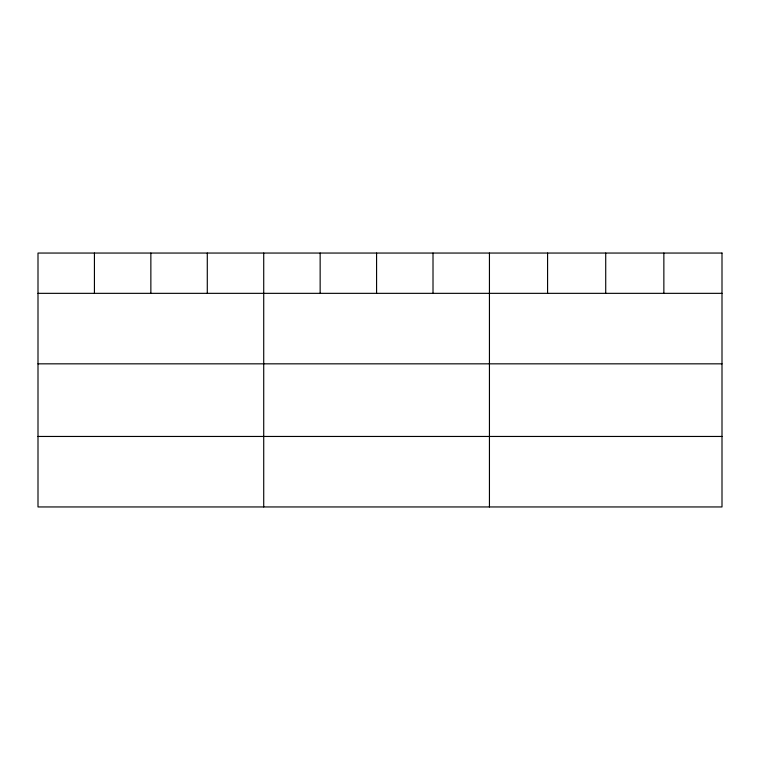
<?xml version="1.0" encoding="UTF-8"?>
<svg xmlns="http://www.w3.org/2000/svg" width="760" height="760" viewBox="0 0 760 760"><rect width="100%" height="100%" fill="white"/><g stroke="black" fill="none" stroke-linecap="round" stroke-linejoin="round"><path stroke-width="1.14" d="M38 293.341L722 293.341M38 363.831L722 363.831M38 436.458L722 436.458M663.86 253.052L663.86 293.341M605.72 253.052L605.72 293.341M547.58 253.052L547.58 293.341M489.44 253.052L489.44 506.948M433.01 253.052L433.01 293.341M376.58 253.052L376.58 293.341M320.15 253.052L320.15 293.341M263.72 253.052L263.72 506.948M207.29 253.052L207.29 293.341M150.86 253.052L150.86 293.341M94.43 253.052L94.43 293.341M722 253.052L38 253.052L38 506.948L722 506.948L722 253.052"/></g></svg>
